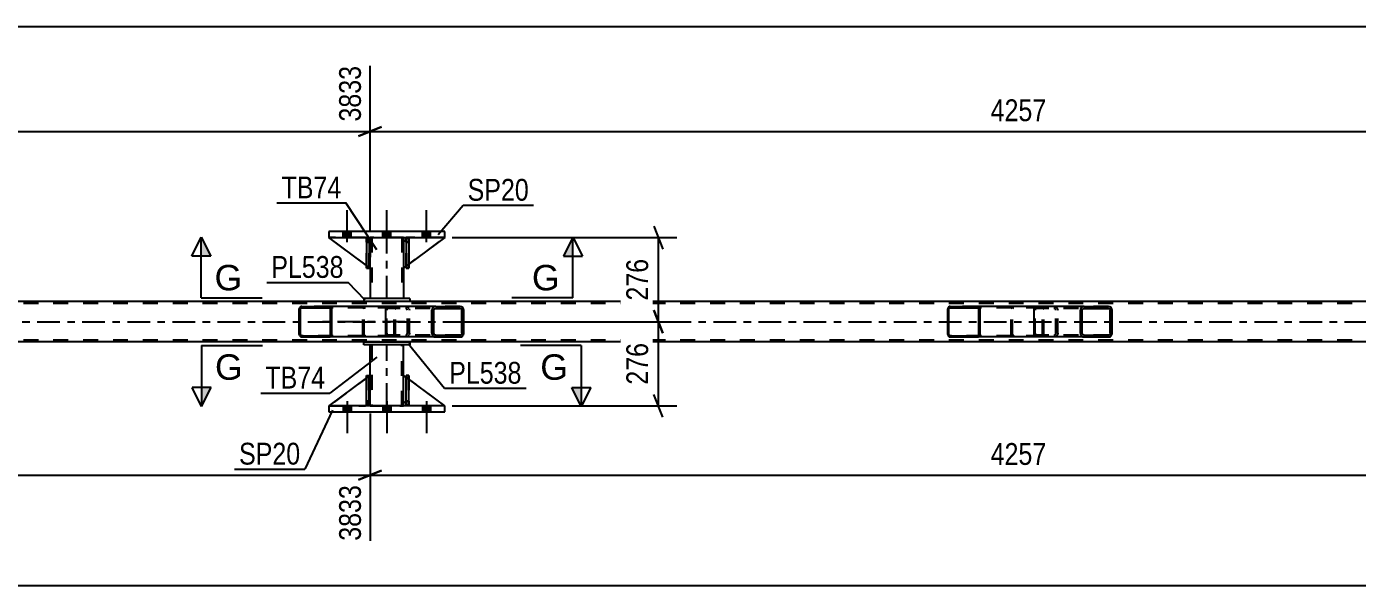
# Model space of a CAD drawing. Header units: millimetres. Extents: x -89 to 752, y -423 to 171.
# Drawn here: x 148.5 to 323.2, y -251.6 to -178.3 of the extents above; entities that cross this region are included whole.
import ezdxf

# ---------------------------------------------------------------- set-up
doc = ezdxf.new("R2010")
doc.units = ezdxf.units.MM
doc.linetypes.add('DXK_LINE_DOT2', pattern=[3.9198, 1.9599, -1.9599])
doc.linetypes.add('DXK_LINE_DOT3', pattern=[5.9187, 2.979, -0.9799, 0.9799, -0.9799])
doc.styles.add('Arial', font='ARIAL.TTF', dxfattribs={"height": 0.2})
doc.styles.add('Arial Narrow', font='ARIALN.TTF', dxfattribs={"height": 0.2})

# ---------------------------------------------------------------- blocks, each defined once
blk = doc.blocks.new('Bolt-814409316-5227 - 5205')
at = {"linetype": 'Continuous'}
for points in [[(191.09, -228.05), (190.05, -228.05), (190.05, -228.85), (191.09, -228.85)], [(191.09, -228.05), (190.05, -228.05), (190.05, -228.85), (191.09, -228.85)], [(191.09, -228.05), (190.05, -228.05), (190.05, -228.85), (191.09, -228.85)], [(196.29, -228.05), (195.25, -228.05), (195.25, -228.85), (196.29, -228.85)], [(196.29, -228.05), (195.25, -228.05), (195.25, -228.85), (196.29, -228.85)], [(201.49, -228.05), (200.45, -228.05), (200.45, -228.85), (201.49, -228.85)], [(201.49, -228.05), (200.45, -228.05), (200.45, -228.85), (201.49, -228.85)], [(201.49, -228.05), (200.45, -228.05), (200.45, -228.85), (201.49, -228.85)]]:
    blk.add_hatch(color=1, dxfattribs=at).paths.add_polyline_path(points)
at = {"color": 1, "linetype": 'Continuous'}
for p, q in [((190.05, -228.05), (190.05, -228.85)), ((190.05, -228.05), (190.05, -228.85)), ((190.05, -228.05), (190.05, -228.85)), ((190.57, -227.45), (190.57, -231.65)), ((190.57, -227.45), (190.57, -231.65)), ((190.57, -227.45), (190.57, -231.65)), ((191.09, -228.05), (191.09, -228.85)), ((191.09, -228.05), (191.09, -228.85)), ((191.09, -228.05), (191.09, -228.85)), ((195.25, -228.05), (195.25, -228.85)), ((195.25, -228.05), (195.25, -228.85)), ((195.77, -227.45), (195.77, -231.65)), ((195.77, -227.45), (195.77, -231.65)), ((196.29, -228.05), (196.29, -228.85)), ((196.29, -228.05), (196.29, -228.85)), ((200.45, -228.05), (200.45, -228.85)), ((200.45, -228.05), (200.45, -228.85)), ((200.45, -228.05), (200.45, -228.85)), ((200.97, -227.45), (200.97, -231.65)), ((200.97, -227.45), (200.97, -231.65)), ((200.97, -227.45), (200.97, -231.65)), ((201.49, -228.05), (201.49, -228.85)), ((201.49, -228.05), (201.49, -228.85)), ((201.49, -228.05), (201.49, -228.85))]:
    blk.add_line(p, q, dxfattribs=at)
blk = doc.blocks.new('Part-814409316-5229 - 5205')
at = {"color": 2, "linetype": 'Continuous'}
for p, q in [((193.44, -205.97), (193.12, -205.97)), ((193.12, -205.97), (193.12, -209.97)), ((193.44, -205.97), (193.44, -205.97)), ((193.44, -205.97), (193.44, -209.97)), ((193.44, -209.97), (193.12, -209.97))]:
    blk.add_line(p, q, dxfattribs=at)
at = {"color": 7, "linetype": 'DXK_LINE_DOT2'}
for p, q in [((193.12, -206.57), (193.12, -205.97)), ((193.44, -206.57), (193.44, -205.97)), ((193.44, -205.97), (193.44, -205.97)), ((193.44, -206.57), (193.12, -206.57)), ((193.12, -206.57), (193.12, -209.97)), ((193.44, -209.97), (193.44, -206.57))]:
    blk.add_line(p, q, dxfattribs=at)
blk = doc.blocks.new('Bolt-814409316-5228 - 5205')
at = {"linetype": 'Continuous'}
for points in [[(190.05, -205.97), (191.09, -205.97), (191.09, -205.17), (190.05, -205.17)], [(190.05, -205.97), (191.09, -205.97), (191.09, -205.17), (190.05, -205.17)], [(190.05, -205.97), (191.09, -205.97), (191.09, -205.17), (190.05, -205.17)], [(195.25, -205.97), (196.29, -205.97), (196.29, -205.17), (195.25, -205.17)], [(195.25, -205.97), (196.29, -205.97), (196.29, -205.17), (195.25, -205.17)], [(200.45, -205.97), (201.49, -205.97), (201.49, -205.17), (200.45, -205.17)], [(200.45, -205.97), (201.49, -205.97), (201.49, -205.17), (200.45, -205.17)], [(200.45, -205.97), (201.49, -205.97), (201.49, -205.17), (200.45, -205.17)]]:
    blk.add_hatch(color=1, dxfattribs=at).paths.add_polyline_path(points)
at = {"color": 1, "linetype": 'Continuous'}
for p, q in [((190.57, -206.57), (190.57, -202.37)), ((190.57, -206.57), (190.57, -202.37)), ((190.57, -206.57), (190.57, -202.37)), ((195.77, -206.57), (195.77, -202.37)), ((195.77, -206.57), (195.77, -202.37)), ((200.97, -206.57), (200.97, -202.37)), ((200.97, -206.57), (200.97, -202.37)), ((200.97, -206.57), (200.97, -202.37)), ((190.05, -205.97), (190.05, -205.17)), ((190.05, -205.97), (190.05, -205.17)), ((190.05, -205.97), (190.05, -205.17)), ((191.09, -205.97), (191.09, -205.17)), ((191.09, -205.97), (191.09, -205.17)), ((191.09, -205.97), (191.09, -205.17)), ((195.25, -205.97), (195.25, -205.17)), ((195.25, -205.97), (195.25, -205.17)), ((196.29, -205.97), (196.29, -205.17)), ((196.29, -205.97), (196.29, -205.17)), ((200.45, -205.97), (200.45, -205.17)), ((200.45, -205.97), (200.45, -205.17)), ((200.45, -205.97), (200.45, -205.17)), ((201.49, -205.97), (201.49, -205.17)), ((201.49, -205.97), (201.49, -205.17)), ((201.49, -205.97), (201.49, -205.17))]:
    blk.add_line(p, q, dxfattribs=at)
blk = doc.blocks.new('Part-814409316-5240 - 5205')
at = {"color": 2, "linetype": 'Continuous'}
for p, q in [((198.77, -213.97), (192.77, -213.97)), ((192.77, -213.97), (192.77, -214.37)), ((198.77, -214.37), (192.77, -214.37)), ((198.77, -213.97), (198.77, -214.37))]:
    blk.add_line(p, q, dxfattribs=at)
blk = doc.blocks.new('Part-814409316-5318 - 5205')
at = {"color": 7, "linetype": 'DXK_LINE_DOT2'}
for p, q in [((193.12, -224.05), (193.44, -224.05)), ((193.12, -227.45), (193.12, -224.05)), ((193.12, -224.05), (193.12, -228.05)), ((193.44, -224.05), (193.44, -227.45)), ((193.44, -228.05), (193.44, -224.14)), ((193.44, -227.45), (193.12, -227.45)), ((193.12, -228.05), (193.12, -227.45)), ((193.44, -228.05), (193.12, -228.05)), ((193.44, -227.45), (193.44, -228.05)), ((193.44, -228.05), (193.44, -228.05))]:
    blk.add_line(p, q, dxfattribs=at)
blk = doc.blocks.new('Part-814409316-5399 - 5205')
at = {"color": 2, "linetype": 'Continuous'}
for p, q in [((197.97, -227.45), (197.97, -224.05)), ((198.32, -224.31), (197.97, -224.05)), ((203.37, -228.05), (198.64, -224.55)), ((198.32, -227.8), (197.97, -227.45))]:
    blk.add_line(p, q, dxfattribs=at)
at = {"color": 7, "linetype": 'DXK_LINE_DOT2'}
for p, q in [((198.64, -224.55), (198.32, -224.31)), ((198.57, -228.05), (198.32, -227.8)), ((203.37, -228.05), (198.57, -228.05)), ((203.37, -228.05), (203.37, -228.05)), ((203.37, -228.05), (203.37, -228.05))]:
    blk.add_line(p, q, dxfattribs=at)
blk = doc.blocks.new('Part-814409316-5378 - 5205')
at = {"color": 7, "linetype": 'DXK_LINE_DOT2'}
for p, q in [((193.57, -209.97), (188.17, -205.97)), ((188.17, -205.97), (192.97, -205.97)), ((192.97, -205.97), (193.57, -206.57)), ((193.57, -206.57), (192.97, -205.97)), ((193.57, -206.57), (193.57, -209.97)), ((193.57, -206.57), (193.57, -206.57)), ((193.57, -206.57), (193.57, -209.97))]:
    blk.add_line(p, q, dxfattribs=at)
blk = doc.blocks.new('Part-814409316-5324 - 5205')
at = {"color": 2, "linetype": 'Continuous'}
for p, q in [((192.77, -219.65), (198.77, -219.65)), ((192.77, -220.05), (192.77, -219.65)), ((198.77, -220.05), (192.77, -220.05)), ((198.77, -219.65), (198.77, -220.05))]:
    blk.add_line(p, q, dxfattribs=at)
blk = doc.blocks.new('Part-814409316-5380 - 5205')
at = {"color": 7, "linetype": 'DXK_LINE_DOT2'}
for p, q in [((198.57, -205.97), (197.97, -206.57)), ((197.97, -209.97), (203.37, -205.97)), ((203.37, -205.97), (198.57, -205.97)), ((197.97, -206.57), (197.97, -209.97))]:
    blk.add_line(p, q, dxfattribs=at)
blk = doc.blocks.new('Part-814409316-5379 - 5205')
at = {"color": 2, "linetype": 'Continuous'}
for p, q in [((193.12, -209.64), (188.17, -205.97)), ((193.12, -206.12), (192.97, -205.97)), ((193.57, -206.57), (193.44, -206.44)), ((193.57, -206.57), (193.57, -206.57)), ((193.57, -209.97), (193.57, -206.57)), ((193.44, -209.87), (193.57, -209.97)), ((193.57, -209.97), (193.57, -209.97))]:
    blk.add_line(p, q, dxfattribs=at)
at = {"color": 7, "linetype": 'DXK_LINE_DOT2'}
for p, q in [((192.97, -205.97), (188.17, -205.97)), ((192.97, -205.97), (193.57, -206.57)), ((193.44, -206.44), (193.12, -206.12)), ((193.57, -206.57), (193.57, -209.97)), ((193.44, -209.87), (193.12, -209.64))]:
    blk.add_line(p, q, dxfattribs=at)
blk = doc.blocks.new('Part-814409316-5316 - 5205')
at = {"color": 2, "linetype": 'Continuous'}
for p, q in [((193.12, -228.05), (193.12, -224.05)), ((193.12, -224.05), (193.44, -224.05)), ((193.44, -228.05), (193.44, -224.05)), ((193.12, -228.05), (193.12, -228.05)), ((193.44, -228.05), (193.12, -228.05))]:
    blk.add_line(p, q, dxfattribs=at)
at = {"color": 7, "linetype": 'DXK_LINE_DOT2'}
for p, q in [((193.12, -224.05), (193.12, -227.45)), ((193.44, -227.45), (193.44, -224.05)), ((193.12, -227.45), (193.12, -228.05)), ((193.12, -227.45), (193.44, -227.45)), ((193.44, -228.05), (193.44, -227.45)), ((193.44, -228.05), (193.44, -228.05))]:
    blk.add_line(p, q, dxfattribs=at)
blk = doc.blocks.new('Part-814409316-5376 - 5205')
at = {"linetype": 'Continuous'}
h = blk.add_hatch(dxfattribs=at)
h.set_pattern_fill('', scale=0.7, style=0, pattern_type=0)
h.set_pattern_definition([(45, (273.6446, -215.204), (-1.57154, 1.57154), [])])
h.paths.add_polyline_path([(273.67, -215.33), (273.64, -215.2), (273.57, -215.1), (273.46, -215.03), (273.33, -215.01), (269.75, -215.01), (269.62, -215.03), (269.51, -215.1), (269.44, -215.2), (269.41, -215.33), (269.41, -218.69), (269.44, -218.81), (269.51, -218.91), (269.62, -218.98), (269.75, -219.01), (273.33, -219.01), (273.46, -218.98), (273.57, -218.91), (273.64, -218.81), (273.67, -218.69)])
h.paths.add_polyline_path([(273.49, -218.75), (273.45, -218.8), (273.4, -218.83), (273.33, -218.85), (269.75, -218.85), (269.69, -218.83), (269.63, -218.8), (269.6, -218.75), (269.58, -218.69), (269.58, -215.33), (269.6, -215.27), (269.63, -215.21), (269.69, -215.18), (269.75, -215.17), (273.33, -215.17), (273.4, -215.18), (273.45, -215.21), (273.49, -215.27), (273.5, -215.33), (273.5, -218.69)])
at = {"color": 2, "linetype": 'Continuous'}
for p, q in [((269.44, -215.2), (269.41, -215.33)), ((269.41, -218.69), (269.41, -215.33)), ((269.58, -215.33), (269.6, -215.27)), ((269.58, -218.69), (269.58, -215.33)), ((269.6, -215.27), (269.63, -215.21)), ((269.75, -215.01), (269.62, -215.03)), ((269.63, -215.21), (269.69, -215.18)), ((269.69, -215.18), (269.75, -215.17)), ((269.75, -215.01), (273.33, -215.01)), ((269.75, -215.17), (273.33, -215.17)), ((281.03, -215.01), (273.33, -215.01)), ((273.46, -215.03), (273.33, -215.01)), ((273.33, -215.17), (273.4, -215.18)), ((273.4, -215.18), (273.45, -215.21)), ((273.45, -215.21), (273.49, -215.27)), ((273.49, -215.27), (273.5, -215.33)), ((273.5, -218.69), (273.5, -215.33)), ((273.67, -215.33), (273.64, -215.2)), ((273.67, -218.69), (273.67, -215.33)), ((269.41, -218.69), (269.44, -218.81)), ((269.6, -218.75), (269.58, -218.69)), ((269.63, -218.8), (269.6, -218.75)), ((269.62, -218.98), (269.75, -219.01)), ((269.69, -218.83), (269.63, -218.8)), ((269.75, -218.85), (269.69, -218.83)), ((269.75, -218.85), (273.33, -218.85)), ((269.75, -219.01), (273.33, -219.01)), ((273.4, -218.83), (273.33, -218.85)), ((273.33, -219.01), (273.46, -218.98)), ((281.03, -219.01), (273.33, -219.01)), ((273.45, -218.8), (273.4, -218.83)), ((273.49, -218.75), (273.45, -218.8)), ((273.5, -218.69), (273.49, -218.75)), ((273.64, -218.81), (273.67, -218.69))]:
    blk.add_line(p, q, dxfattribs=at)
at = {"color": 7, "linetype": 'DXK_LINE_DOT2'}
for p, q in [((273.33, -215.01), (269.75, -215.01)), ((281.68, -215.17), (269.75, -215.17)), ((277.76, -215.33), (277.79, -215.2)), ((277.76, -218.69), (277.76, -215.33)), ((277.95, -215.27), (277.93, -215.33)), ((277.93, -218.69), (277.93, -215.33)), ((277.98, -215.21), (277.95, -215.27)), ((277.97, -215.03), (278.1, -215.01)), ((278.04, -215.18), (277.98, -215.21)), ((278.1, -215.17), (278.04, -215.18)), ((281.68, -215.01), (281.03, -215.01)), ((281.68, -215.01), (281.81, -215.03)), ((281.74, -215.18), (281.68, -215.17)), ((281.8, -215.21), (281.74, -215.18)), ((281.84, -215.27), (281.8, -215.21)), ((281.85, -215.33), (281.84, -215.27)), ((281.85, -218.69), (281.85, -215.33)), ((281.99, -215.2), (282.01, -215.3)), ((282.01, -215.3), (282.02, -215.33)), ((282.02, -218.69), (282.02, -215.33)), ((281.68, -218.85), (269.75, -218.85)), ((273.33, -219.01), (269.75, -219.01)), ((277.79, -218.81), (277.76, -218.69)), ((277.93, -218.69), (277.95, -218.75)), ((277.95, -218.75), (277.98, -218.8)), ((278.1, -219.01), (277.97, -218.98)), ((277.98, -218.8), (278, -218.81)), ((278, -218.81), (278.04, -218.83)), ((278.04, -218.83), (278.1, -218.85)), ((281.68, -219.01), (281.03, -219.01)), ((281.68, -218.85), (281.74, -218.83)), ((281.81, -218.98), (281.68, -219.01)), ((281.74, -218.83), (281.8, -218.8)), ((281.8, -218.8), (281.84, -218.75)), ((281.84, -218.75), (281.85, -218.69)), ((282.01, -218.71), (281.99, -218.81)), ((282.02, -218.69), (282.01, -218.71))]:
    blk.add_line(p, q, dxfattribs=at)
at = {"color": 2, "linetype": 'Continuous'}
for centre, start, end in [((269.74, -215.34), 110.7583, 155.68), ((273.34, -215.34), 24.32, 69.2417), ((269.74, -218.67), 204.32, 249.2417), ((273.34, -218.67), 290.7583, 335.68)]:
    blk.add_arc(centre, 0.331, start, end, dxfattribs=at)
at = {"color": 7, "linetype": 'DXK_LINE_DOT2'}
for centre, start, end in [((278.09, -215.34), 110.7583, 155.68), ((278.09, -218.67), 204.32, 249.2417), ((281.69, -218.67), 290.7583, 335.68)]:
    blk.add_arc(centre, 0.331, start, end, dxfattribs=at)
blk = doc.blocks.new('Part-814409316-5381 - 5205')
at = {"color": 7, "linetype": 'DXK_LINE_DOT2'}
for p, q in [((198.57, -205.97), (198.32, -206.21)), ((203.37, -205.97), (198.57, -205.97)), ((198.64, -209.47), (198.32, -209.7))]:
    blk.add_line(p, q, dxfattribs=at)
at = {"color": 2, "linetype": 'Continuous'}
for p, q in [((203.37, -205.97), (198.64, -209.47)), ((198.32, -206.21), (197.97, -206.57)), ((197.97, -206.57), (197.97, -209.97)), ((198.32, -209.7), (197.97, -209.97))]:
    blk.add_line(p, q, dxfattribs=at)
blk = doc.blocks.new('Part-814409316-5377 - 5205')
at = {"color": 2, "linetype": 'Continuous'}
for p, q in [((198.64, -205.97), (198.32, -205.97)), ((198.32, -205.97), (198.32, -209.97)), ((198.64, -205.97), (198.64, -205.97)), ((198.64, -205.97), (198.64, -209.97)), ((198.64, -209.97), (198.32, -209.97))]:
    blk.add_line(p, q, dxfattribs=at)
at = {"color": 7, "linetype": 'DXK_LINE_DOT2'}
for p, q in [((198.32, -206.57), (198.32, -205.97)), ((198.64, -206.57), (198.64, -205.97)), ((198.64, -205.97), (198.64, -205.97)), ((198.64, -206.57), (198.32, -206.57)), ((198.32, -206.57), (198.32, -209.97)), ((198.64, -209.97), (198.64, -206.57))]:
    blk.add_line(p, q, dxfattribs=at)
blk = doc.blocks.new('Part-814409316-5431 - 5205')
at = {"color": 2, "linetype": 'Continuous'}
for p, q in [((193.57, -205.97), (193.57, -206.57)), ((197.97, -205.97), (197.97, -206.57)), ((193.57, -209.97), (193.57, -213.97)), ((197.97, -209.97), (197.97, -213.97))]:
    blk.add_line(p, q, dxfattribs=at)
at = {"color": 7, "linetype": 'DXK_LINE_DOT2'}
for p, q in [((197.97, -205.97), (193.57, -205.97)), ((193.81, -205.97), (193.81, -213.97)), ((197.73, -205.97), (197.73, -213.97)), ((193.57, -206.57), (193.57, -209.97)), ((197.97, -206.57), (197.97, -209.97)), ((197.97, -213.97), (193.57, -213.97))]:
    blk.add_line(p, q, dxfattribs=at)
at = {"color": 7, "linetype": 'DXK_LINE_DOT3'}
blk.add_line((195.77, -213.97), (195.77, -205.97), dxfattribs=at)
blk = doc.blocks.new('Part-814409316-5441 - 5205')
at = {"linetype": 'Continuous'}
h = blk.add_hatch(dxfattribs=at)
h.set_pattern_fill('', scale=0.7, style=0, pattern_type=0)
h.set_pattern_definition([(45, (188.5104, -215.204), (-1.57154, 1.57154), [])])
h.paths.add_polyline_path([(188.54, -215.33), (188.51, -215.2), (188.44, -215.1), (188.33, -215.03), (188.2, -215.01), (184.62, -215.01), (184.49, -215.03), (184.38, -215.1), (184.31, -215.2), (184.28, -215.33), (184.28, -218.69), (184.31, -218.81), (184.38, -218.91), (184.49, -218.98), (184.62, -219.01), (188.2, -219.01), (188.33, -218.98), (188.44, -218.91), (188.51, -218.81), (188.54, -218.69)])
h.paths.add_polyline_path([(188.35, -218.75), (188.32, -218.8), (188.26, -218.83), (188.2, -218.85), (184.62, -218.85), (184.55, -218.83), (184.5, -218.8), (184.46, -218.75), (184.45, -218.69), (184.45, -215.33), (184.46, -215.27), (184.5, -215.21), (184.55, -215.18), (184.62, -215.17), (188.2, -215.17), (188.26, -215.18), (188.32, -215.21), (188.35, -215.27), (188.37, -215.33), (188.37, -218.69)])
at = {"color": 2, "linetype": 'Continuous'}
for p, q in [((184.31, -215.2), (184.28, -215.33)), ((184.28, -218.69), (184.28, -215.33)), ((184.45, -215.33), (184.46, -215.27)), ((184.45, -218.69), (184.45, -215.33)), ((184.46, -215.27), (184.5, -215.21)), ((184.62, -215.01), (184.49, -215.03)), ((184.5, -215.21), (184.55, -215.18)), ((184.55, -215.18), (184.62, -215.17)), ((184.62, -215.01), (188.2, -215.01)), ((184.62, -215.17), (188.2, -215.17)), ((195.89, -215.01), (188.2, -215.01)), ((188.33, -215.03), (188.2, -215.01)), ((188.2, -215.17), (188.26, -215.18)), ((188.26, -215.18), (188.32, -215.21)), ((188.32, -215.21), (188.35, -215.27)), ((188.35, -215.27), (188.37, -215.33)), ((188.37, -218.69), (188.37, -215.33)), ((188.54, -215.33), (188.51, -215.2)), ((188.54, -218.69), (188.54, -215.33)), ((184.28, -218.69), (184.31, -218.81)), ((184.46, -218.75), (184.45, -218.69)), ((184.5, -218.8), (184.46, -218.75)), ((184.49, -218.98), (184.62, -219.01)), ((184.55, -218.83), (184.5, -218.8)), ((184.62, -218.85), (184.55, -218.83)), ((184.62, -218.85), (188.2, -218.85)), ((184.62, -219.01), (188.2, -219.01)), ((188.26, -218.83), (188.2, -218.85)), ((188.2, -219.01), (188.33, -218.98)), ((195.89, -219.01), (188.2, -219.01)), ((188.32, -218.8), (188.26, -218.83)), ((188.35, -218.75), (188.32, -218.8)), ((188.37, -218.69), (188.35, -218.75)), ((188.51, -218.81), (188.54, -218.69))]:
    blk.add_line(p, q, dxfattribs=at)
at = {"color": 7, "linetype": 'DXK_LINE_DOT2'}
for p, q in [((188.2, -215.01), (184.62, -215.01)), ((196.55, -215.17), (184.62, -215.17)), ((192.63, -215.33), (192.65, -215.2)), ((192.63, -218.69), (192.63, -215.33)), ((192.81, -215.27), (192.8, -215.33)), ((192.8, -218.69), (192.8, -215.33)), ((192.85, -215.21), (192.81, -215.27)), ((192.84, -215.03), (192.97, -215.01)), ((192.9, -215.18), (192.85, -215.21)), ((192.97, -215.17), (192.9, -215.18)), ((196.55, -215.01), (195.89, -215.01)), ((196.55, -215.01), (196.68, -215.03)), ((196.61, -215.18), (196.55, -215.17)), ((196.67, -215.21), (196.61, -215.18)), ((196.7, -215.27), (196.67, -215.21)), ((196.72, -215.33), (196.7, -215.27)), ((196.72, -218.69), (196.72, -215.33)), ((196.86, -215.2), (196.88, -215.3)), ((196.88, -215.3), (196.89, -215.33)), ((196.89, -218.69), (196.89, -215.33)), ((196.55, -218.85), (184.62, -218.85)), ((188.2, -219.01), (184.62, -219.01)), ((192.65, -218.81), (192.63, -218.69)), ((192.8, -218.69), (192.81, -218.75)), ((192.81, -218.75), (192.85, -218.8)), ((192.97, -219.01), (192.84, -218.98)), ((192.85, -218.8), (192.86, -218.81)), ((192.86, -218.81), (192.9, -218.83)), ((192.9, -218.83), (192.97, -218.85)), ((196.55, -219.01), (195.89, -219.01)), ((196.55, -218.85), (196.61, -218.83)), ((196.68, -218.98), (196.55, -219.01)), ((196.61, -218.83), (196.67, -218.8)), ((196.67, -218.8), (196.7, -218.75)), ((196.7, -218.75), (196.72, -218.69)), ((196.88, -218.71), (196.86, -218.81)), ((196.89, -218.69), (196.88, -218.71))]:
    blk.add_line(p, q, dxfattribs=at)
at = {"color": 7, "linetype": 'DXK_LINE_DOT3'}
blk.add_line((198.18, -217.01), (186.41, -217.01), dxfattribs=at)
at = {"color": 2, "linetype": 'Continuous'}
for centre, start, end in [((184.61, -215.34), 110.7583, 155.68), ((188.21, -215.34), 24.32, 69.2417), ((184.61, -218.67), 204.32, 249.2417), ((188.21, -218.67), 290.7583, 335.68)]:
    blk.add_arc(centre, 0.331, start, end, dxfattribs=at)
at = {"color": 7, "linetype": 'DXK_LINE_DOT2'}
for centre, start, end in [((192.96, -215.34), 110.7583, 155.68), ((192.96, -218.67), 204.32, 249.2417), ((196.56, -218.67), 290.7583, 335.68)]:
    blk.add_arc(centre, 0.331, start, end, dxfattribs=at)
blk = doc.blocks.new('Part-814409316-5442 - 5205')
at = {"linetype": 'Continuous'}
h = blk.add_hatch(dxfattribs=at)
h.set_pattern_fill('', scale=0.7, style=0, pattern_type=0)
h.set_pattern_definition([(45, (205.8425, -215.3027), (-1.57154, 1.57154), [])])
h.paths.add_polyline_path([(205.88, -215.49), (205.84, -215.3), (205.73, -215.15), (205.57, -215.04), (205.38, -215.01), (202.19, -215.01), (202, -215.04), (201.84, -215.15), (201.73, -215.3), (201.69, -215.49), (201.69, -218.53), (201.73, -218.71), (201.84, -218.87), (202, -218.97), (202.19, -219.01), (205.38, -219.01), (205.57, -218.97), (205.73, -218.87), (205.84, -218.71), (205.88, -218.53)])
h.paths.add_polyline_path([(205.61, -218.62), (205.56, -218.7), (205.47, -218.75), (205.38, -218.77), (202.19, -218.77), (202.1, -218.75), (202.02, -218.7), (201.96, -218.62), (201.94, -218.53), (201.94, -215.49), (201.96, -215.39), (202.02, -215.32), (202.1, -215.26), (202.19, -215.25), (205.38, -215.25), (205.47, -215.26), (205.56, -215.32), (205.61, -215.39), (205.63, -215.49), (205.63, -218.53)])
at = {"color": 2, "linetype": 'Continuous'}
for p, q in [((195.62, -215.49), (195.64, -215.3)), ((195.62, -218.53), (195.62, -215.49)), ((195.64, -215.3), (195.7, -215.15)), ((195.7, -215.15), (195.79, -215.04)), ((195.79, -215.04), (195.89, -215.01)), ((202.19, -215.01), (195.89, -215.01)), ((201.73, -215.3), (201.69, -215.49)), ((201.69, -218.53), (201.69, -215.49)), ((201.94, -215.49), (201.96, -215.39)), ((201.94, -218.53), (201.94, -215.49)), ((201.96, -215.39), (202.02, -215.32)), ((202.19, -215.01), (202, -215.04)), ((202.02, -215.32), (202.1, -215.26)), ((202.1, -215.26), (202.19, -215.25)), ((202.19, -215.01), (205.38, -215.01)), ((202.19, -215.25), (205.38, -215.25)), ((205.57, -215.04), (205.38, -215.01)), ((205.38, -215.25), (205.47, -215.26)), ((205.47, -215.26), (205.56, -215.32)), ((205.56, -215.32), (205.61, -215.39)), ((205.61, -215.39), (205.63, -215.49)), ((205.63, -218.53), (205.63, -215.49)), ((205.88, -215.49), (205.84, -215.3)), ((205.88, -218.53), (205.88, -215.49)), ((195.64, -218.71), (195.62, -218.53)), ((195.7, -218.87), (195.64, -218.71)), ((195.79, -218.97), (195.7, -218.87)), ((195.89, -219.01), (195.79, -218.97)), ((202.19, -219.01), (195.89, -219.01)), ((201.69, -218.53), (201.73, -218.71)), ((201.96, -218.62), (201.94, -218.53)), ((202.02, -218.7), (201.96, -218.62)), ((202, -218.97), (202.19, -219.01)), ((202.1, -218.75), (202.02, -218.7)), ((202.19, -218.77), (202.1, -218.75)), ((202.19, -218.77), (205.38, -218.77)), ((202.19, -219.01), (205.38, -219.01)), ((205.47, -218.75), (205.38, -218.77)), ((205.38, -219.01), (205.57, -218.97)), ((205.56, -218.7), (205.47, -218.75)), ((205.61, -218.62), (205.56, -218.7)), ((205.63, -218.53), (205.61, -218.62)), ((205.84, -218.71), (205.88, -218.53))]:
    blk.add_line(p, q, dxfattribs=at)
at = {"color": 7, "linetype": 'DXK_LINE_DOT2'}
for p, q in [((195.77, -215.39), (195.76, -215.49)), ((195.76, -218.53), (195.76, -215.49)), ((195.8, -215.32), (195.77, -215.39)), ((195.84, -215.26), (195.8, -215.32)), ((195.89, -215.25), (195.84, -215.26)), ((205.38, -215.25), (195.89, -215.25)), ((196.89, -215.25), (196.89, -215.01)), ((198.23, -215.01), (198.42, -215.04)), ((198.32, -215.26), (198.23, -215.25)), ((198.41, -215.32), (198.32, -215.26)), ((198.46, -215.39), (198.41, -215.32)), ((198.48, -215.49), (198.46, -215.39)), ((198.48, -218.53), (198.48, -215.49)), ((198.69, -215.3), (198.73, -215.49)), ((198.73, -218.53), (198.73, -215.49)), ((205.38, -215.01), (202.19, -215.01)), ((195.76, -218.53), (195.77, -218.62)), ((195.77, -218.62), (195.8, -218.7)), ((195.8, -218.7), (195.84, -218.75)), ((195.84, -218.75), (195.89, -218.77)), ((205.38, -218.77), (195.89, -218.77)), ((196.89, -219.01), (196.89, -218.77)), ((198.23, -218.77), (198.32, -218.75)), ((198.42, -218.97), (198.23, -219.01)), ((198.32, -218.75), (198.41, -218.7)), ((198.41, -218.7), (198.46, -218.62)), ((198.46, -218.62), (198.48, -218.53)), ((198.73, -218.53), (198.69, -218.71)), ((205.38, -219.01), (202.19, -219.01))]:
    blk.add_line(p, q, dxfattribs=at)
for centre, start, end in [((198.24, -215.5), 23.8494, 68.8059), ((198.24, -218.51), 291.1941, 336.1506)]:
    blk.add_arc(centre, 0.492, start, end, dxfattribs=at)
at = {"color": 2, "linetype": 'Continuous'}
for centre, start, end in [((202.18, -215.5), 111.1941, 156.1506), ((205.39, -215.5), 23.8494, 68.8059), ((202.18, -218.51), 203.8494, 248.8059), ((205.39, -218.51), 291.1941, 336.1506)]:
    blk.add_arc(centre, 0.492, start, end, dxfattribs=at)
blk = doc.blocks.new('Part-814409316-5450 - 5205')
at = {"color": 7, "linetype": 'DXK_LINE_DOT2'}
for p, q in [((198.64, -224.05), (198.32, -224.05)), ((198.32, -227.45), (198.32, -224.05)), ((198.32, -224.05), (198.32, -228.05)), ((198.64, -224.05), (198.64, -227.45)), ((198.64, -228.05), (198.64, -224.05)), ((198.64, -227.45), (198.32, -227.45)), ((198.32, -228.05), (198.32, -227.45)), ((198.64, -228.05), (198.32, -228.05)), ((198.64, -227.45), (198.64, -228.05)), ((198.64, -228.05), (198.64, -228.05))]:
    blk.add_line(p, q, dxfattribs=at)
blk = doc.blocks.new('Part-814409316-5461 - 5205')
at = {"color": 2, "linetype": 'Continuous'}
for p, q in [((192.77, -214.37), (55.17, -214.37)), ((363.04, -214.37), (198.77, -214.37)), ((192.77, -219.65), (55.17, -219.65)), ((363.04, -219.65), (198.77, -219.65))]:
    blk.add_line(p, q, dxfattribs=at)
at = {"color": 7, "linetype": 'DXK_LINE_DOT2'}
for p, q in [((632.16, -214.61), (55.17, -214.61)), ((198.77, -214.37), (192.77, -214.37)), ((632.16, -219.41), (55.17, -219.41)), ((198.77, -219.65), (192.77, -219.65))]:
    blk.add_line(p, q, dxfattribs=at)
at = {"color": 7, "linetype": 'DXK_LINE_DOT3'}
blk.add_line((55.17, -217.01), (632.16, -217.01), dxfattribs=at)
blk = doc.blocks.new('Part-814409316-5462 - 5205')
at = {"linetype": 'Continuous'}
h = blk.add_hatch(dxfattribs=at)
h.set_pattern_fill('', scale=0.7, style=0, pattern_type=0)
h.set_pattern_definition([(45, (290.9768, -215.3027), (-1.57154, 1.57154), [])])
h.paths.add_polyline_path([(291.02, -215.49), (290.98, -215.3), (290.87, -215.15), (290.7, -215.04), (290.51, -215.01), (287.33, -215.01), (287.14, -215.04), (286.97, -215.15), (286.86, -215.3), (286.83, -215.49), (286.83, -218.53), (286.86, -218.71), (286.97, -218.87), (287.14, -218.97), (287.33, -219.01), (290.51, -219.01), (290.7, -218.97), (290.87, -218.87), (290.98, -218.71), (291.02, -218.53)])
h.paths.add_polyline_path([(290.74, -218.62), (290.69, -218.7), (290.61, -218.75), (290.51, -218.77), (287.33, -218.77), (287.23, -218.75), (287.15, -218.7), (287.1, -218.62), (287.08, -218.53), (287.08, -215.49), (287.1, -215.39), (287.15, -215.32), (287.23, -215.26), (287.33, -215.25), (290.51, -215.25), (290.61, -215.26), (290.69, -215.32), (290.74, -215.39), (290.76, -215.49), (290.76, -218.53)])
at = {"color": 2, "linetype": 'Continuous'}
for p, q in [((280.76, -215.49), (280.78, -215.3)), ((280.76, -218.53), (280.76, -215.49)), ((280.78, -215.3), (280.84, -215.15)), ((280.84, -215.15), (280.92, -215.04)), ((280.92, -215.04), (281.03, -215.01)), ((287.33, -215.01), (281.03, -215.01)), ((286.86, -215.3), (286.83, -215.49)), ((286.83, -218.53), (286.83, -215.49)), ((287.08, -215.49), (287.1, -215.39)), ((287.08, -218.53), (287.08, -215.49)), ((287.1, -215.39), (287.15, -215.32)), ((287.33, -215.01), (287.14, -215.04)), ((287.15, -215.32), (287.23, -215.26)), ((287.23, -215.26), (287.33, -215.25)), ((287.33, -215.01), (290.51, -215.01)), ((287.33, -215.25), (290.51, -215.25)), ((290.7, -215.04), (290.51, -215.01)), ((290.51, -215.25), (290.61, -215.26)), ((290.61, -215.26), (290.69, -215.32)), ((290.69, -215.32), (290.74, -215.39)), ((290.74, -215.39), (290.76, -215.49)), ((290.76, -218.53), (290.76, -215.49)), ((291.02, -215.49), (290.98, -215.3)), ((291.02, -218.53), (291.02, -215.49)), ((280.78, -218.71), (280.76, -218.53)), ((280.84, -218.87), (280.78, -218.71)), ((280.92, -218.97), (280.84, -218.87)), ((281.03, -219.01), (280.92, -218.97)), ((287.33, -219.01), (281.03, -219.01)), ((286.83, -218.53), (286.86, -218.71)), ((287.1, -218.62), (287.08, -218.53)), ((287.15, -218.7), (287.1, -218.62)), ((287.14, -218.97), (287.33, -219.01)), ((287.23, -218.75), (287.15, -218.7)), ((287.33, -218.77), (287.23, -218.75)), ((287.33, -218.77), (290.51, -218.77)), ((287.33, -219.01), (290.51, -219.01)), ((290.61, -218.75), (290.51, -218.77)), ((290.51, -219.01), (290.7, -218.97)), ((290.69, -218.7), (290.61, -218.75)), ((290.74, -218.62), (290.69, -218.7)), ((290.76, -218.53), (290.74, -218.62)), ((290.98, -218.71), (291.02, -218.53))]:
    blk.add_line(p, q, dxfattribs=at)
at = {"color": 7, "linetype": 'DXK_LINE_DOT2'}
for p, q in [((280.9, -215.39), (280.89, -215.49)), ((280.89, -218.53), (280.89, -215.49)), ((280.93, -215.32), (280.9, -215.39)), ((280.98, -215.26), (280.93, -215.32)), ((281.03, -215.25), (280.98, -215.26)), ((290.51, -215.25), (281.03, -215.25)), ((282.02, -215.25), (282.02, -215.01)), ((283.36, -215.01), (283.55, -215.04)), ((283.46, -215.26), (283.36, -215.25)), ((283.54, -215.32), (283.46, -215.26)), ((283.59, -215.39), (283.54, -215.32)), ((283.61, -215.49), (283.59, -215.39)), ((283.61, -218.53), (283.61, -215.49)), ((283.83, -215.3), (283.86, -215.49)), ((283.86, -218.53), (283.86, -215.49)), ((290.51, -215.01), (287.33, -215.01)), ((280.89, -218.53), (280.9, -218.62)), ((280.9, -218.62), (280.93, -218.7)), ((280.93, -218.7), (280.98, -218.75)), ((280.98, -218.75), (281.03, -218.77)), ((290.51, -218.77), (281.03, -218.77)), ((282.02, -219.01), (282.02, -218.77)), ((283.36, -218.77), (283.46, -218.75)), ((283.55, -218.97), (283.36, -219.01)), ((283.46, -218.75), (283.54, -218.7)), ((283.54, -218.7), (283.59, -218.62)), ((283.59, -218.62), (283.61, -218.53)), ((283.86, -218.53), (283.83, -218.71)), ((290.51, -219.01), (287.33, -219.01))]:
    blk.add_line(p, q, dxfattribs=at)
for centre, start, end in [((283.38, -215.5), 23.8494, 68.8059), ((283.38, -218.51), 291.1941, 336.1506)]:
    blk.add_arc(centre, 0.492, start, end, dxfattribs=at)
at = {"color": 2, "linetype": 'Continuous'}
for centre, start, end in [((287.31, -215.5), 111.1941, 156.1506), ((290.53, -215.5), 23.8494, 68.8059), ((287.31, -218.51), 203.8494, 248.8059), ((290.53, -218.51), 291.1941, 336.1506)]:
    blk.add_arc(centre, 0.492, start, end, dxfattribs=at)
blk = doc.blocks.new('Part-814409316-5467 - 5205')
at = {"color": 2, "linetype": 'Continuous'}
for p, q in [((193.57, -224.05), (193.57, -220.05)), ((197.97, -224.05), (197.97, -220.05)), ((193.57, -228.05), (193.57, -227.45)), ((197.97, -228.05), (197.97, -227.45))]:
    blk.add_line(p, q, dxfattribs=at)
at = {"color": 7, "linetype": 'DXK_LINE_DOT2'}
for p, q in [((197.97, -220.05), (193.57, -220.05)), ((193.81, -220.05), (193.81, -228.05)), ((197.73, -228.05), (197.73, -220.05)), ((193.57, -227.45), (193.57, -224.05)), ((197.97, -227.45), (197.97, -224.05)), ((193.57, -228.05), (197.97, -228.05))]:
    blk.add_line(p, q, dxfattribs=at)
at = {"color": 7, "linetype": 'DXK_LINE_DOT3'}
blk.add_line((195.77, -228.05), (195.77, -220.05), dxfattribs=at)
blk = doc.blocks.new('Part-814409316-5472 - 5205')
at = {"color": 2, "linetype": 'Continuous'}
for p, q in [((203.37, -205.17), (188.17, -205.17)), ((188.17, -205.17), (188.17, -205.97)), ((188.17, -205.97), (203.37, -205.97)), ((203.37, -205.97), (203.37, -205.17))]:
    blk.add_line(p, q, dxfattribs=at)
blk = doc.blocks.new('Part-814409316-5477 - 5205')
at = {"color": 2, "linetype": 'Continuous'}
for p, q in [((188.17, -228.05), (188.17, -228.85)), ((203.37, -228.05), (188.17, -228.05)), ((188.17, -228.85), (203.37, -228.85)), ((203.37, -228.85), (203.37, -228.05))]:
    blk.add_line(p, q, dxfattribs=at)
blk = doc.blocks.new('Part-814409316-5479 - 5205')
at = {"color": 7, "linetype": 'DXK_LINE_DOT2'}
for p, q in [((198.32, -206.57), (198.32, -205.97)), ((198.32, -205.97), (198.32, -205.97)), ((198.32, -205.97), (198.32, -209.97)), ((198.64, -205.97), (198.32, -205.97)), ((198.64, -206.57), (198.64, -205.97)), ((198.64, -209.97), (198.64, -205.97)), ((198.32, -209.97), (198.32, -206.57)), ((198.32, -206.57), (198.64, -206.57)), ((198.64, -206.57), (198.64, -209.97)), ((198.32, -209.97), (198.64, -209.97))]:
    blk.add_line(p, q, dxfattribs=at)
blk = doc.blocks.new('Part-814409316-5482 - 5205')
at = {"color": 2, "linetype": 'Continuous'}
for p, q in [((198.32, -228.05), (198.32, -224.05)), ((198.32, -224.05), (198.64, -224.05)), ((198.64, -228.05), (198.64, -224.05)), ((198.32, -228.05), (198.32, -228.05)), ((198.64, -228.05), (198.32, -228.05))]:
    blk.add_line(p, q, dxfattribs=at)
at = {"color": 7, "linetype": 'DXK_LINE_DOT2'}
for p, q in [((198.32, -224.05), (198.32, -227.45)), ((198.64, -227.45), (198.64, -224.05)), ((198.32, -227.45), (198.32, -228.05)), ((198.32, -227.45), (198.64, -227.45)), ((198.64, -228.05), (198.64, -227.45)), ((198.64, -228.05), (198.64, -228.05))]:
    blk.add_line(p, q, dxfattribs=at)
blk = doc.blocks.new('Part-814409316-5483 - 5205')
at = {"color": 7, "linetype": 'DXK_LINE_DOT2'}
for p, q in [((193.57, -224.05), (188.17, -228.05)), ((193.57, -227.45), (193.57, -224.05)), ((193.57, -224.05), (193.57, -227.45)), ((188.17, -228.05), (192.97, -228.05)), ((192.97, -228.05), (193.57, -227.45)), ((193.57, -227.45), (192.97, -228.05)), ((193.57, -227.45), (193.57, -227.45))]:
    blk.add_line(p, q, dxfattribs=at)
blk = doc.blocks.new('Part-814409316-5484 - 5205')
at = {"color": 2, "linetype": 'Continuous'}
for p, q in [((193.12, -224.38), (188.17, -228.05)), ((193.57, -224.05), (193.44, -224.14)), ((193.57, -227.45), (193.57, -224.05)), ((193.12, -227.89), (192.97, -228.05)), ((193.57, -227.45), (193.44, -227.57)), ((193.57, -227.45), (193.57, -227.45))]:
    blk.add_line(p, q, dxfattribs=at)
at = {"color": 7, "linetype": 'DXK_LINE_DOT2'}
for p, q in [((193.44, -224.14), (193.12, -224.38)), ((193.57, -227.45), (193.57, -224.05)), ((188.17, -228.05), (192.97, -228.05)), ((193.57, -227.45), (192.97, -228.05)), ((193.44, -227.57), (193.12, -227.89))]:
    blk.add_line(p, q, dxfattribs=at)
blk = doc.blocks.new('Part-814409316-5485 - 5205')
at = {"color": 7, "linetype": 'DXK_LINE_DOT2'}
for p, q in [((193.12, -206.57), (193.12, -205.97)), ((193.12, -205.97), (193.12, -205.97)), ((193.12, -205.97), (193.12, -209.97)), ((193.44, -205.97), (193.12, -205.97)), ((193.44, -206.57), (193.44, -205.97)), ((193.44, -209.97), (193.44, -205.97)), ((193.12, -209.97), (193.12, -206.57)), ((193.12, -206.57), (193.44, -206.57)), ((193.44, -206.57), (193.44, -209.97)), ((193.12, -209.97), (193.44, -209.97))]:
    blk.add_line(p, q, dxfattribs=at)
blk = doc.blocks.new('Part-814409316-5486 - 5205')
at = {"color": 7, "linetype": 'DXK_LINE_DOT2'}
for p, q in [((197.97, -227.45), (197.97, -224.05)), ((197.97, -224.05), (203.37, -228.05)), ((198.57, -228.05), (197.97, -227.45)), ((203.37, -228.05), (198.57, -228.05))]:
    blk.add_line(p, q, dxfattribs=at)
blk = doc.blocks.new('StraightDimension-814409316-5619 - 5205')
at = {"color": 7, "linetype": 'Continuous'}
for p, q in [((43.75, -219.79), (43.75, -240.27)), ((193.57, -229.05), (193.57, -245.76)), ((45.25, -236.55), (42.25, -237.75)), ((43.75, -237.15), (193.57, -237.15)), ((192.07, -237.75), (195.07, -236.55))]:
    blk.add_line(p, q, dxfattribs=at)
at = {"color": 0}
blk.add_wipeout([(122.92, -236.4), (122.92, -232.2), (114.4, -232.2), (114.4, -236.4)], dxfattribs=at)
at = {"color": 0, "linetype": 'Continuous'}
for points in [[(43.15, -237.85), (38.95, -237.85), (38.95, -240.87), (43.15, -240.87)], [(192.97, -237.85), (188.77, -237.85), (188.77, -246.36), (192.97, -246.36)]]:
    blk.add_wipeout(points, dxfattribs=at)
at = {"color": 3, "style": 'Arial Narrow'}
blk.add_text('3833', height=2.863, dxfattribs=at).set_placement((115, -235.8))
at = {"color": 3, "linetype": 'Continuous', "style": 'Arial Narrow'}
for s, height, p in [('0', 2.86, (42.55, -240.27)), ('3833', 2.863, (192.37, -245.76))]:
    blk.add_text(s, height=height, rotation=90.0002, dxfattribs=at).set_placement(p)
blk = doc.blocks.new('StraightDimension-814409316-18159 - 5205')
at = {"color": 7, "linetype": 'Continuous'}
for p, q in [((230.83, -215.51), (232.03, -218.51)), ((204.37, -217.01), (233.83, -217.01)), ((231.43, -228.05), (231.43, -217.01)), ((232.03, -229.55), (230.83, -226.55)), ((204.37, -228.05), (233.83, -228.05))]:
    blk.add_line(p, q, dxfattribs=at)
at = {"color": 0}
blk.add_wipeout([(230.68, -219.18), (226.48, -219.18), (226.48, -225.87), (230.68, -225.87)], dxfattribs=at)
at = {"color": 3, "style": 'Arial Narrow'}
blk.add_text('276', height=2.863, rotation=90.0002, dxfattribs=at).set_placement((230.08, -225.27))
blk = doc.blocks.new('StraightDimension-814409316-18158 - 5205')
at = {"color": 7, "linetype": 'Continuous'}
for p, q in [((204.37, -205.97), (233.83, -205.97)), ((230.83, -204.47), (232.03, -207.47)), ((231.43, -217.01), (231.43, -205.97)), ((232.03, -218.51), (230.83, -215.51)), ((204.37, -217.01), (233.83, -217.01))]:
    blk.add_line(p, q, dxfattribs=at)
at = {"color": 0}
blk.add_wipeout([(230.68, -208.14), (226.48, -208.14), (226.48, -214.83), (230.68, -214.83)], dxfattribs=at)
at = {"color": 3, "style": 'Arial Narrow'}
blk.add_text('276', height=2.863, rotation=90.0002, dxfattribs=at).set_placement((230.08, -214.23))
blk = doc.blocks.new('StraightDimension-814409316-5640 - 5205')
at = {"color": 7, "linetype": 'Continuous'}
for p, q in [((193.57, -204.97), (193.57, -183.42)), ((43.75, -214.34), (43.75, -188.91)), ((45.25, -191.43), (42.25, -192.63)), ((43.75, -192.03), (193.57, -192.03)), ((192.07, -192.63), (195.07, -191.43))]:
    blk.add_line(p, q, dxfattribs=at)
at = {"color": 0, "linetype": 'Continuous'}
for points in [[(192.97, -182.82), (188.77, -182.82), (188.77, -191.33), (192.97, -191.33)], [(43.15, -188.31), (38.95, -188.31), (38.95, -191.33), (43.15, -191.33)]]:
    blk.add_wipeout(points, dxfattribs=at)
at = {"color": 0}
blk.add_wipeout([(122.92, -191.28), (122.92, -187.08), (114.4, -187.08), (114.4, -191.28)], dxfattribs=at)
at = {"color": 3, "linetype": 'Continuous', "style": 'Arial Narrow'}
for s, height, p in [('3833', 2.863, (192.37, -190.73)), ('0', 2.86, (42.55, -190.73))]:
    blk.add_text(s, height=height, rotation=90.0002, dxfattribs=at).set_placement(p)
at = {"color": 3, "style": 'Arial Narrow'}
blk.add_text('3833', height=2.863, dxfattribs=at).set_placement((115, -190.68))
blk = doc.blocks.new('StraightDimension-814409316-5560 - 5205')
at = {"color": 7, "linetype": 'Continuous'}
blk.add_line((42.5, -251.62), (643.02, -251.62), dxfattribs=at)
blk = doc.blocks.new('StraightDimension-814409316-5631 - 5205')
at = {"color": 7, "linetype": 'Continuous'}
for p, q in [((193.57, -229.05), (193.57, -245.76)), ((363.84, -229.05), (363.84, -245.76)), ((195.07, -236.55), (192.07, -237.75)), ((193.57, -237.15), (363.84, -237.15)), ((362.34, -237.75), (365.34, -236.55))]:
    blk.add_line(p, q, dxfattribs=at)
at = {"color": 0}
blk.add_wipeout([(282.96, -236.4), (282.96, -232.2), (274.45, -232.2), (274.45, -236.4)], dxfattribs=at)
at = {"color": 0, "linetype": 'Continuous'}
blk.add_wipeout([(363.24, -237.85), (359.04, -237.85), (359.04, -246.36), (363.24, -246.36)], dxfattribs=at)
at = {"color": 3, "style": 'Arial Narrow'}
blk.add_text('4257', height=2.863, dxfattribs=at).set_placement((275.05, -235.8))
at = {"color": 3, "linetype": 'Continuous', "style": 'Arial Narrow'}
blk.add_text('8090', height=2.863, rotation=90.0002, dxfattribs=at).set_placement((362.64, -245.76))
blk = doc.blocks.new('StraightDimension-814409316-5652 - 5205')
at = {"color": 7, "linetype": 'Continuous'}
for p, q in [((193.57, -204.97), (193.57, -183.42)), ((363.84, -204.97), (363.84, -183.42)), ((195.07, -191.43), (192.07, -192.63)), ((193.57, -192.03), (363.84, -192.03)), ((362.34, -192.63), (365.34, -191.43))]:
    blk.add_line(p, q, dxfattribs=at)
at = {"color": 0, "linetype": 'Continuous'}
blk.add_wipeout([(363.24, -182.82), (359.04, -182.82), (359.04, -191.33), (363.24, -191.33)], dxfattribs=at)
at = {"color": 0}
blk.add_wipeout([(282.96, -191.28), (282.96, -187.08), (274.45, -187.08), (274.45, -191.28)], dxfattribs=at)
at = {"color": 3, "linetype": 'Continuous', "style": 'Arial Narrow'}
blk.add_text('8090', height=2.863, rotation=90.0002, dxfattribs=at).set_placement((362.64, -190.73))
at = {"color": 3, "style": 'Arial Narrow'}
blk.add_text('4257', height=2.863, dxfattribs=at).set_placement((275.05, -190.68))
blk = doc.blocks.new('StraightDimension-814409316-15046 - 5205')
at = {"color": 7, "linetype": 'Continuous'}
blk.add_line((43.13, -178.27), (642.38, -178.27), dxfattribs=at)
blk = doc.blocks.new('Mark-814409316-5236 - 5205')
at = {"color": 0}
blk.add_wipeout([(190.1, -211.25), (190.1, -208.25), (180.6, -208.25), (180.6, -211.25)], dxfattribs=at)
blk.add_wipeout([(190.1, -211.25), (190.1, -208.25), (180.6, -208.25), (180.6, -211.25)], dxfattribs=at)
at = {"color": 30, "linetype": 'Continuous'}
for p in [(180, -211.85), (192.94, -214.16)]:
    blk.add_line(p, (190.7, -211.85), dxfattribs=at)
at = {"color": 3, "style": 'Arial Narrow'}
blk.add_text('PL538', height=2.863, dxfattribs=at).set_placement((180.6, -211.25))
blk = doc.blocks.new('Mark-814409316-5320 - 5205')
at = {"color": 0}
blk.add_wipeout([(213.46, -225.14), (213.46, -222.14), (203.96, -222.14), (203.96, -225.14)], dxfattribs=at)
blk.add_wipeout([(213.46, -225.14), (213.46, -222.14), (203.96, -222.14), (203.96, -225.14)], dxfattribs=at)
at = {"color": 30, "linetype": 'Continuous'}
for p, q in [((198.57, -219.85), (203.36, -225.74)), ((203.36, -225.74), (214.06, -225.74))]:
    blk.add_line(p, q, dxfattribs=at)
at = {"color": 3, "style": 'Arial Narrow'}
blk.add_text('PL538', height=2.863, dxfattribs=at).set_placement((203.96, -225.14))
blk = doc.blocks.new('Mark-814409316-5427 - 5205')
at = {"color": 0}
blk.add_wipeout([(189.81, -200.81), (189.81, -197.81), (181.95, -197.81), (181.95, -200.81)], dxfattribs=at)
blk.add_wipeout([(189.81, -200.81), (189.81, -197.81), (181.95, -197.81), (181.95, -200.81)], dxfattribs=at)
at = {"color": 30, "linetype": 'Continuous'}
for p in [(181.35, -201.41), (194.46, -207.58)]:
    blk.add_line(p, (190.41, -201.41), dxfattribs=at)
at = {"color": 3, "style": 'Arial Narrow'}
blk.add_text('TB74', height=2.863, dxfattribs=at).set_placement((181.95, -200.81))
blk = doc.blocks.new('Mark-814409316-5463 - 5205')
at = {"color": 0}
blk.add_wipeout([(187.67, -225.78), (187.67, -222.78), (179.82, -222.78), (179.82, -225.78)], dxfattribs=at)
blk.add_wipeout([(187.67, -225.78), (187.67, -222.78), (179.82, -222.78), (179.82, -225.78)], dxfattribs=at)
at = {"color": 30, "linetype": 'Continuous'}
for p in [(194.46, -221.66), (179.22, -226.38)]:
    blk.add_line(p, (188.27, -226.38), dxfattribs=at)
at = {"color": 3, "style": 'Arial Narrow'}
blk.add_text('TB74', height=2.863, dxfattribs=at).set_placement((179.82, -225.78))
blk = doc.blocks.new('Mark-814409316-5468 - 5205')
at = {"color": 0}
blk.add_wipeout([(214.41, -201.12), (214.41, -198.12), (206.38, -198.12), (206.38, -201.12)], dxfattribs=at)
blk.add_wipeout([(214.41, -201.12), (214.41, -198.12), (206.38, -198.12), (206.38, -201.12)], dxfattribs=at)
at = {"color": 30, "linetype": 'Continuous'}
for p, q in [((202.51, -205.57), (205.78, -201.72)), ((205.78, -201.72), (215.01, -201.72))]:
    blk.add_line(p, q, dxfattribs=at)
at = {"color": 3, "style": 'Arial Narrow'}
blk.add_text('SP20', height=2.863, dxfattribs=at).set_placement((206.38, -201.12))
blk = doc.blocks.new('Mark-814409316-5473 - 5205')
at = {"color": 0}
blk.add_wipeout([(184.4, -235.76), (184.4, -232.76), (176.37, -232.76), (176.37, -235.76)], dxfattribs=at)
blk.add_wipeout([(184.4, -235.76), (184.4, -232.76), (176.37, -232.76), (176.37, -235.76)], dxfattribs=at)
at = {"color": 30, "linetype": 'Continuous'}
for p in [(188.63, -228.6), (175.77, -236.36)]:
    blk.add_line(p, (185, -236.36), dxfattribs=at)
at = {"color": 3, "style": 'Arial Narrow'}
blk.add_text('SP20', height=2.863, dxfattribs=at).set_placement((176.37, -235.76))
blk = doc.blocks.new('SectionMark-814409316-5679 - 5205')
at = {"linetype": 'Continuous'}
for points in [[(172.65, -208.39), (171.4, -208.39), (171.4, -205.89)], [(220.2, -208.39), (218.95, -208.39), (220.2, -205.89)]]:
    blk.add_hatch(color=6, dxfattribs=at).paths.add_polyline_path(points)
at = {"color": 6, "linetype": 'Continuous'}
for p, q in [((170.15, -208.39), (171.4, -205.89)), ((171.4, -213.89), (171.4, -205.89)), ((171.4, -205.89), (172.65, -208.39)), ((220.2, -205.89), (218.95, -208.39)), ((220.2, -213.89), (220.2, -205.89)), ((220.2, -205.89), (221.45, -208.39)), ((172.65, -208.39), (170.15, -208.39)), ((218.95, -208.39), (221.45, -208.39)), ((171.4, -213.89), (179.4, -213.89)), ((220.2, -213.89), (212.2, -213.89))]:
    blk.add_line(p, q, dxfattribs=at)
at = {"color": 0, "linetype": 'Continuous'}
for points in [[(176.78, -212.89), (176.78, -209.39), (173.15, -209.39), (173.15, -212.89)], [(218.45, -212.89), (218.45, -209.39), (214.82, -209.39), (214.82, -212.89)]]:
    blk.add_wipeout(points, dxfattribs=at)
at = {"color": 3, "linetype": 'Continuous', "style": 'Arial'}
for p in [(173.15, -212.89), (214.82, -212.89)]:
    blk.add_text('G', height=3.34, dxfattribs=at).set_placement(p)
blk = doc.blocks.new('SectionMark-814409316-5681 - 5205')
at = {"linetype": 'Continuous'}
for points in [[(171.46, -225.63), (172.71, -225.63), (171.46, -228.13)], [(220.05, -225.63), (221.3, -225.63), (221.3, -228.13)]]:
    blk.add_hatch(color=6, dxfattribs=at).paths.add_polyline_path(points)
at = {"color": 6, "linetype": 'Continuous'}
for p, q in [((171.46, -220.13), (179.46, -220.13)), ((171.46, -220.13), (171.46, -228.13)), ((221.3, -220.13), (213.3, -220.13)), ((221.3, -220.13), (221.3, -228.13)), ((171.46, -228.13), (170.21, -225.63)), ((172.71, -225.63), (170.21, -225.63)), ((171.46, -228.13), (172.71, -225.63)), ((220.05, -225.63), (222.55, -225.63)), ((221.3, -228.13), (220.05, -225.63)), ((222.55, -225.63), (221.3, -228.13))]:
    blk.add_line(p, q, dxfattribs=at)
at = {"color": 0, "linetype": 'Continuous'}
for points in [[(176.84, -224.63), (176.84, -221.13), (173.21, -221.13), (173.21, -224.63)], [(219.55, -224.63), (219.55, -221.13), (215.92, -221.13), (215.92, -224.63)]]:
    blk.add_wipeout(points, dxfattribs=at)
at = {"color": 3, "linetype": 'Continuous', "style": 'Arial'}
for p in [(173.21, -224.63), (215.92, -224.63)]:
    blk.add_text('G', height=3.34, dxfattribs=at).set_placement(p)

msp = doc.modelspace()

# ---------------------------------------------------------------- block references
for name in ['Bolt-814409316-5228 - 5205', 'Part-814409316-5472 - 5205', 'Part-814409316-5378 - 5205', 'Part-814409316-5379 - 5205', 'Part-814409316-5229 - 5205', 'Part-814409316-5485 - 5205', 'Part-814409316-5431 - 5205', 'Part-814409316-5380 - 5205', 'Part-814409316-5381 - 5205', 'Part-814409316-5377 - 5205', 'Part-814409316-5479 - 5205', 'Part-814409316-5461 - 5205', 'Part-814409316-5240 - 5205', 'Part-814409316-5441 - 5205', 'Part-814409316-5442 - 5205', 'Part-814409316-5376 - 5205', 'Part-814409316-5462 - 5205', 'Part-814409316-5324 - 5205', 'Part-814409316-5467 - 5205', 'Part-814409316-5483 - 5205', 'Part-814409316-5484 - 5205', 'Part-814409316-5318 - 5205', 'Part-814409316-5316 - 5205', 'Part-814409316-5399 - 5205', 'Part-814409316-5486 - 5205', 'Part-814409316-5450 - 5205', 'Part-814409316-5482 - 5205', 'Part-814409316-5477 - 5205', 'Bolt-814409316-5227 - 5205']:
    msp.add_blockref(name, (0, 0))

# ---------------------------------------------------------------- next in the draw order: block references
for name in ['StraightDimension-814409316-5640 - 5205', 'StraightDimension-814409316-18159 - 5205', 'StraightDimension-814409316-5619 - 5205']:
    msp.add_blockref(name, (0, 0))

# ---------------------------------------------------------------- next in the draw order: block references
for name in ['StraightDimension-814409316-18158 - 5205', 'StraightDimension-814409316-5560 - 5205']:
    msp.add_blockref(name, (0, 0))

# ---------------------------------------------------------------- next in the draw order: block references
for name in ['StraightDimension-814409316-5652 - 5205', 'Mark-814409316-5320 - 5205', 'Mark-814409316-5463 - 5205', 'Mark-814409316-5473 - 5205', 'StraightDimension-814409316-5631 - 5205']:
    msp.add_blockref(name, (0, 0))

# ---------------------------------------------------------------- next in the draw order: block references
for name in ['StraightDimension-814409316-15046 - 5205', 'SectionMark-814409316-5681 - 5205']:
    msp.add_blockref(name, (0, 0))

# ---------------------------------------------------------------- next in the draw order: block references
for name in ['Mark-814409316-5468 - 5205', 'Mark-814409316-5236 - 5205']:
    msp.add_blockref(name, (0, 0))

# ---------------------------------------------------------------- next in the draw order: block references
msp.add_blockref('Mark-814409316-5427 - 5205', (0, 0))

# ---------------------------------------------------------------- next in the draw order: block references
msp.add_blockref('SectionMark-814409316-5679 - 5205', (0, 0))

doc.saveas('drawing.dxf')
